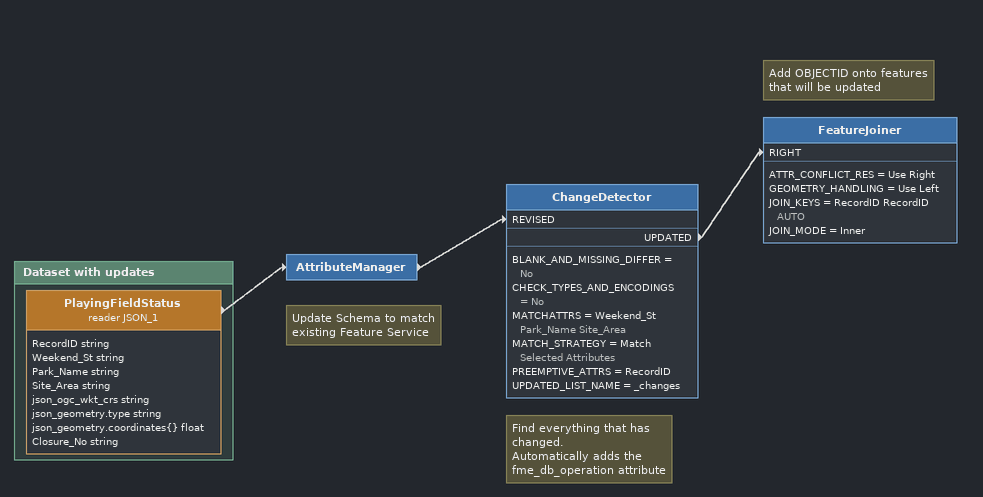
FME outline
Note: Update Schema to match existing Feature Service
AttributeManager
    -> ChangeDetector [REVISED]
Note: Find everything that has changed. / Automatically adds the fme_db_operation attribute
ChangeDetector
    BLANK_AND_MISSING_DIFFER = No
    CHECK_TYPES_AND_ENCODINGS = No
    MATCHATTRS = Weekend_St Park_Name Site_Area
    MATCH_STRATEGY = Match Selected Attributes
    PREEMPTIVE_ATTRS = RecordID
    UPDATED_LIST_NAME = _changes
    UPDATED -> FeatureJoiner [RIGHT]
Note: Add OBJECTID onto features that will be updated
FeatureJoiner
    ATTR_CONFLICT_RES = Use Right
    GEOMETRY_HANDLING = Use Left
    JOIN_KEYS = RecordID RecordID AUTO
    JOIN_MODE = Inner

Bookmark: Dataset with updates
PlayingFieldStatus (reader JSON_1)
    attributes: RecordID string, Weekend_St string, Park_Name string, Site_Area string, json_ogc_wkt_crs string, json_geometry.type string, json_geometry.coordinates{} float, Closure_No string
    -> AttributeManager
